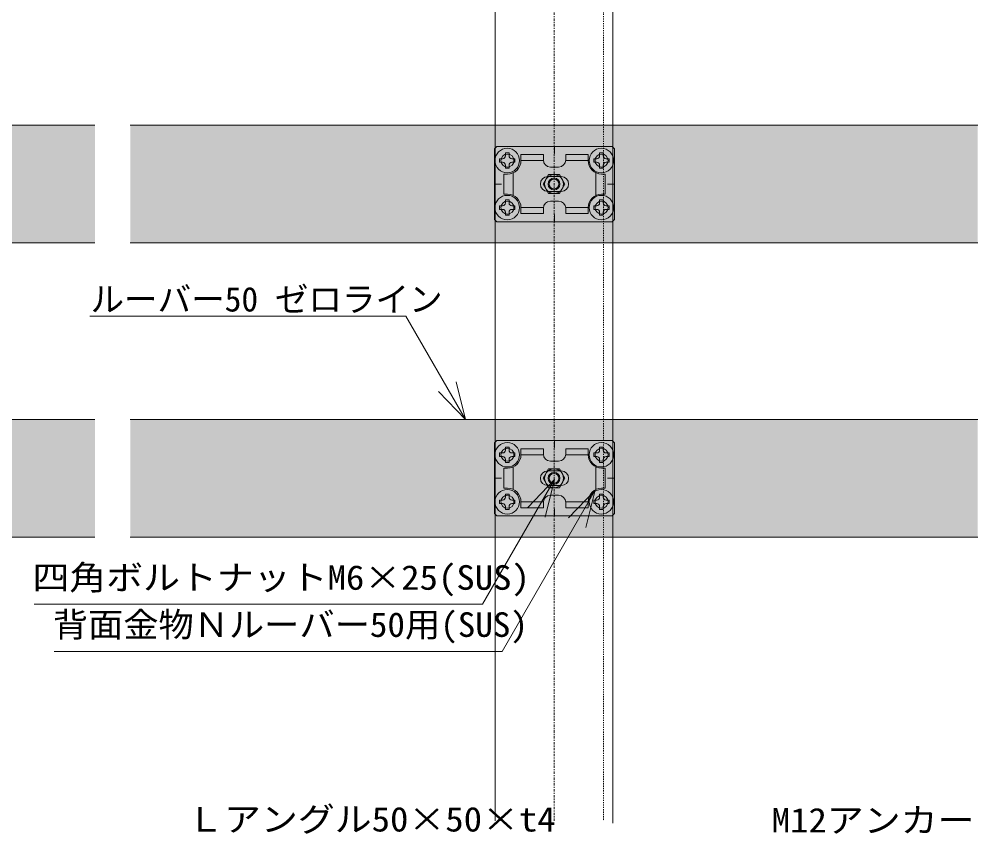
# Model space of a CAD drawing. Units: millimetres, scale not verified. Extents: x -1200 to 1200, y -342 to 342.
# Drawn here: x 886.3 to 967.7, y -168.8 to -99.6 of the extents above; entities that cross this region are included whole.
import ezdxf
from ezdxf.enums import TextEntityAlignment as Align

# ---------------------------------------------------------------- set-up
doc = ezdxf.new("R2010")
doc.units = ezdxf.units.MM
doc.linetypes.add('CHAIN1', pattern=[8, 5, -1, 1, -1])
doc.linetypes.add('DASHED1', pattern=[1.8, 1.2, -0.6])
for name, color, linetype, lineweight in [('0-5_ルーバー', 7, 'Continuous', 9), ('0-7_ストリンガー', 7, 'Continuous', 9), ('0-9_背面金物', 7, 'Continuous', 9), ('0-B_文字', 7, 'Continuous', 9)]:
    doc.layers.add(name, color=color, linetype=linetype, lineweight=lineweight)
doc.layers.add('0-6_ハッチング', color=254, linetype='Continuous')
doc.styles.add('ＭＳ ゴシック', font='')
doc.styles.get('ＭＳ ゴシック').set_extended_font_data('MS Gothic')

# ---------------------------------------------------------------- blocks, each defined once
blk = doc.blocks.new('シンボル-27')
at = {"layer": '0-7_ストリンガー'}
for p, q in [((-125, 1650), (-125, -1895)), ((125, 1650), (125, -1900))]:
    blk.add_line(p, q, dxfattribs=at)
at = {"layer": '0-7_ストリンガー', "linetype": 'CHAIN1'}
blk.add_line((0, -1895), (0, 1650), dxfattribs=at)
at = {"layer": '0-7_ストリンガー', "linetype": 'DASHED1'}
blk.add_line((105, 1650), (105, -1895), dxfattribs=at)
blk = doc.blocks.new('グループ-135-1')
at = {"layer": '0-9_背面金物'}
for p, q in [((139417.39, 134745.34), (139417.39, 134495.34)), ((139667.39, 134745.34), (139667.39, 134495.34))]:
    blk.add_line(p, q, dxfattribs=at)
blk = doc.blocks.new('グループ-136-1')
at = {"layer": '0-9_背面金物'}
for p, q in [((139417.39, 134120.34), (139417.39, 133870.34)), ((139667.39, 134120.34), (139667.39, 133870.34))]:
    blk.add_line(p, q, dxfattribs=at)
blk = doc.blocks.new('グループ-158-1')
at = {"layer": '0-9_背面金物'}
for p, q in [((139420.9, 134700.34), (139415.9, 134695.34)), ((139543.4, 134700.34), (139420.9, 134700.34)), ((139543.4, 134700.34), (139665.9, 134700.34)), ((139543.4, 134685.34), (139543.4, 134700.34)), ((139665.9, 134700.34), (139670.9, 134695.34)), ((139415.9, 134695.34), (139415.9, 134620.34)), ((139415.9, 134695.34), (139415.9, 134620.34)), ((139472.15, 134682.84), (139472.15, 134670.34)), ((139519.65, 134682.84), (139472.15, 134682.84)), ((139519.65, 134682.84), (139519.65, 134671.59)), ((139567.15, 134682.84), (139567.15, 134671.59)), ((139567.15, 134682.84), (139614.65, 134682.84)), ((139614.65, 134682.84), (139614.65, 134670.34)), ((139670.9, 134695.34), (139670.9, 134620.34)), ((139670.9, 134695.34), (139670.9, 134620.34)), ((139519.65, 134670.34), (139472.15, 134670.34)), ((139567.15, 134670.34), (139614.65, 134670.34)), ((139443.4, 134641.59), (139435.9, 134641.59)), ((139435.9, 134641.59), (139435.9, 134599.09)), ((139455.9, 134596.23), (139455.9, 134644.45)), ((139534.65, 134656.59), (139552.15, 134656.59)), ((139630.9, 134596.23), (139630.9, 134644.45)), ((139643.4, 134641.59), (139650.9, 134641.59)), ((139650.9, 134641.59), (139650.9, 134599.09)), ((139415.9, 134545.34), (139415.9, 134620.34)), ((139430.9, 134620.34), (139415.9, 134620.34)), ((139557.78, 134636.09), (139529.03, 134636.09)), ((139670.9, 134620.34), (139655.9, 134620.34)), ((139670.9, 134545.34), (139670.9, 134620.34)), ((139443.4, 134599.09), (139435.9, 134599.09)), ((139557.78, 134604.84), (139529.03, 134604.84)), ((139643.4, 134599.09), (139650.9, 134599.09)), ((139534.65, 134584.09), (139552.15, 134584.09)), ((139472.15, 134557.84), (139472.15, 134570.34)), ((139519.65, 134570.34), (139472.15, 134570.34)), ((139519.65, 134557.84), (139472.15, 134557.84)), ((139519.65, 134557.84), (139519.65, 134569.09)), ((139567.15, 134570.34), (139614.65, 134570.34)), ((139567.15, 134557.84), (139567.15, 134569.09)), ((139567.15, 134557.84), (139614.65, 134557.84)), ((139614.65, 134557.84), (139614.65, 134570.34)), ((139420.9, 134540.34), (139415.9, 134545.34)), ((139543.4, 134540.34), (139420.9, 134540.34)), ((139543.4, 134540.34), (139543.4, 134555.34)), ((139543.4, 134540.34), (139665.9, 134540.34)), ((139665.9, 134540.34), (139670.9, 134545.34))]:
    blk.add_line(p, q, dxfattribs=at)
for centre, radius, start, end in [((139443.4, 134670.34), 13.75, 0, 180), ((139643.4, 134670.34), 13.75, 0, 180), ((139443.4, 134670.34), 13.75, 180, 0), ((139443.4, 134670.34), 28.75, 270, 0), ((139534.65, 134671.59), 15, 180, 270), ((139552.15, 134671.59), 15, 270, 0), ((139643.4, 134670.34), 28.75, 180, 270), ((139643.4, 134670.34), 13.75, 180, 0), ((139529.03, 134620.46), 15.62, 90, 270), ((139557.78, 134620.46), 15.62, 270, 90), ((139443.4, 134570.34), 28.75, 0, 90), ((139643.4, 134570.34), 28.75, 90, 180), ((139443.4, 134570.34), 13.75, 0, 180), ((139534.65, 134569.09), 15, 90, 180), ((139552.15, 134569.09), 15, 0, 90), ((139643.4, 134570.34), 13.75, 0, 180), ((139443.4, 134570.34), 13.75, 180, 0), ((139643.4, 134570.34), 13.75, 180, 0)]:
    blk.add_arc(centre, radius, start, end, dxfattribs=at)
blk = doc.blocks.new('グループ-159-1')
at = {"layer": '0-9_背面金物'}
for p, q in [((139530.84, 134640.34), (139519.3, 134620.34)), ((139553.94, 134640.34), (139530.84, 134640.34)), ((139565.48, 134620.34), (139553.94, 134640.34)), ((139519.3, 134620.34), (139530.84, 134600.34)), ((139553.94, 134600.34), (139565.48, 134620.34)), ((139530.84, 134600.34), (139553.94, 134600.34))]:
    blk.add_line(p, q, dxfattribs=at)
for radius in [20, 12.5, 10.34]:
    blk.add_circle((139542.39, 134620.34), radius, dxfattribs=at)
blk = doc.blocks.new('グループ-160-1')
at = {"layer": '0-9_背面金物'}
blk.add_line((139432.97, 134574.09), (139426.72, 134574.09), dxfattribs=at)
for points in [[(139446.72, 134580.34), (139446.72, 134586.59), (139439.22, 134586.59), (139439.22, 134580.34)], [(139426.72, 134574.09), (139426.72, 134566.59), (139432.97, 134566.59)], [(139439.22, 134560.34), (139439.22, 134554.09), (139446.72, 134554.09), (139446.72, 134560.34)], [(139452.97, 134566.59), (139459.22, 134566.59), (139459.22, 134574.09), (139452.97, 134574.09)]]:
    blk.add_lwpolyline(points, dxfattribs=at)
blk.add_circle((139442.97, 134570.34), 26, dxfattribs=at)
for centre, start, end in [((139432.97, 134580.34), 270, 0), ((139452.97, 134580.34), 180, 270), ((139432.97, 134560.34), 0, 90), ((139452.97, 134560.34), 90, 180)]:
    blk.add_arc(centre, 6.25, start, end, dxfattribs=at)
blk = doc.blocks.new('グループ-161-1')
at = {"layer": '0-9_背面金物'}
blk.add_line((139632.97, 134574.09), (139626.72, 134574.09), dxfattribs=at)
for points in [[(139646.72, 134580.34), (139646.72, 134586.59), (139639.22, 134586.59), (139639.22, 134580.34)], [(139626.72, 134574.09), (139626.72, 134566.59), (139632.97, 134566.59)], [(139639.22, 134560.34), (139639.22, 134554.09), (139646.72, 134554.09), (139646.72, 134560.34)], [(139652.97, 134566.59), (139659.22, 134566.59), (139659.22, 134574.09), (139652.97, 134574.09)]]:
    blk.add_lwpolyline(points, dxfattribs=at)
blk.add_circle((139642.97, 134570.34), 26, dxfattribs=at)
for centre, start, end in [((139632.97, 134580.34), 270, 0), ((139652.97, 134580.34), 180, 270), ((139632.97, 134560.34), 0, 90), ((139652.97, 134560.34), 90, 180)]:
    blk.add_arc(centre, 6.25, start, end, dxfattribs=at)
blk = doc.blocks.new('グループ-162-1')
at = {"layer": '0-9_背面金物'}
blk.add_line((139432.97, 134666.59), (139426.72, 134666.59), dxfattribs=at)
for points in [[(139439.22, 134680.34), (139439.22, 134686.59), (139446.72, 134686.59), (139446.72, 134680.34)], [(139426.72, 134666.59), (139426.72, 134674.09), (139432.97, 134674.09)], [(139446.72, 134660.34), (139446.72, 134654.09), (139439.22, 134654.09), (139439.22, 134660.34)], [(139452.97, 134674.09), (139459.22, 134674.09), (139459.22, 134666.59), (139452.97, 134666.59)]]:
    blk.add_lwpolyline(points, dxfattribs=at)
blk.add_circle((139442.97, 134670.34), 26, dxfattribs=at)
for centre, start, end in [((139432.97, 134680.34), 270, 0), ((139452.97, 134680.34), 180, 270), ((139432.97, 134660.34), 0, 90), ((139452.97, 134660.34), 90, 180)]:
    blk.add_arc(centre, 6.25, start, end, dxfattribs=at)
blk = doc.blocks.new('グループ-163-1')
at = {"layer": '0-9_背面金物'}
blk.add_line((139632.97, 134666.59), (139626.72, 134666.59), dxfattribs=at)
for points in [[(139639.22, 134680.34), (139639.22, 134686.59), (139646.72, 134686.59), (139646.72, 134680.34)], [(139626.72, 134666.59), (139626.72, 134674.09), (139632.97, 134674.09)], [(139646.72, 134660.34), (139646.72, 134654.09), (139639.22, 134654.09), (139639.22, 134660.34)], [(139652.97, 134674.09), (139659.22, 134674.09), (139659.22, 134666.59), (139652.97, 134666.59)]]:
    blk.add_lwpolyline(points, dxfattribs=at)
blk.add_circle((139642.97, 134670.34), 26, dxfattribs=at)
for centre, start, end in [((139632.97, 134680.34), 270, 0), ((139652.97, 134680.34), 180, 270), ((139632.97, 134660.34), 0, 90), ((139652.97, 134660.34), 90, 180)]:
    blk.add_arc(centre, 6.25, start, end, dxfattribs=at)
blk = doc.blocks.new('グループ-164-1')
at = {"layer": '0-9_背面金物'}
for name in ['グループ-158-1', 'グループ-162-1', 'グループ-163-1', 'グループ-159-1', 'グループ-160-1', 'グループ-161-1']:
    blk.add_blockref(name, (0, 0), dxfattribs=at)
blk = doc.blocks.new('グループ-165-1')
at = {"layer": '0-9_背面金物'}
for p, q in [((139420.9, 134075.34), (139415.9, 134070.34)), ((139415.9, 134070.34), (139415.9, 133995.34)), ((139415.9, 134070.34), (139415.9, 133995.34)), ((139543.4, 134075.34), (139420.9, 134075.34)), ((139543.4, 134075.34), (139665.9, 134075.34)), ((139543.4, 134060.34), (139543.4, 134075.34)), ((139665.9, 134075.34), (139670.9, 134070.34)), ((139670.9, 134070.34), (139670.9, 133995.34)), ((139670.9, 134070.34), (139670.9, 133995.34)), ((139472.15, 134057.84), (139472.15, 134045.34)), ((139519.65, 134057.84), (139472.15, 134057.84)), ((139519.65, 134057.84), (139519.65, 134046.59)), ((139567.15, 134057.84), (139567.15, 134046.59)), ((139567.15, 134057.84), (139614.65, 134057.84)), ((139614.65, 134057.84), (139614.65, 134045.34)), ((139519.65, 134045.34), (139472.15, 134045.34)), ((139534.65, 134031.59), (139552.15, 134031.59)), ((139567.15, 134045.34), (139614.65, 134045.34)), ((139443.4, 134016.59), (139435.9, 134016.59)), ((139435.9, 134016.59), (139435.9, 133974.09)), ((139455.9, 133971.23), (139455.9, 134019.45)), ((139557.78, 134011.09), (139529.03, 134011.09)), ((139630.9, 133971.23), (139630.9, 134019.45)), ((139643.4, 134016.59), (139650.9, 134016.59)), ((139650.9, 134016.59), (139650.9, 133974.09)), ((139415.9, 133920.34), (139415.9, 133995.34)), ((139430.9, 133995.34), (139415.9, 133995.34)), ((139670.9, 133995.34), (139655.9, 133995.34)), ((139670.9, 133920.34), (139670.9, 133995.34)), ((139443.4, 133974.09), (139435.9, 133974.09)), ((139557.78, 133979.84), (139529.03, 133979.84)), ((139643.4, 133974.09), (139650.9, 133974.09)), ((139534.65, 133959.09), (139552.15, 133959.09)), ((139472.15, 133932.84), (139472.15, 133945.34)), ((139519.65, 133945.34), (139472.15, 133945.34)), ((139519.65, 133932.84), (139472.15, 133932.84)), ((139519.65, 133932.84), (139519.65, 133944.09)), ((139543.4, 133915.34), (139543.4, 133930.34)), ((139567.15, 133945.34), (139614.65, 133945.34)), ((139567.15, 133932.84), (139567.15, 133944.09)), ((139567.15, 133932.84), (139614.65, 133932.84)), ((139614.65, 133932.84), (139614.65, 133945.34)), ((139420.9, 133915.34), (139415.9, 133920.34)), ((139543.4, 133915.34), (139420.9, 133915.34)), ((139543.4, 133915.34), (139665.9, 133915.34)), ((139665.9, 133915.34), (139670.9, 133920.34))]:
    blk.add_line(p, q, dxfattribs=at)
for centre, radius, start, end in [((139443.4, 134045.34), 13.75, 0, 180), ((139643.4, 134045.34), 13.75, 0, 180), ((139443.4, 134045.34), 13.75, 180, 0), ((139443.4, 134045.34), 28.75, 270, 0), ((139534.65, 134046.59), 15, 180, 270), ((139552.15, 134046.59), 15, 270, 0), ((139643.4, 134045.34), 28.75, 180, 270), ((139643.4, 134045.34), 13.75, 180, 0), ((139529.03, 133995.46), 15.62, 90, 270), ((139557.78, 133995.46), 15.62, 270, 90), ((139443.4, 133945.34), 28.75, 0, 90), ((139643.4, 133945.34), 28.75, 90, 180), ((139443.4, 133945.34), 13.75, 0, 180), ((139534.65, 133944.09), 15, 90, 180), ((139552.15, 133944.09), 15, 0, 90), ((139643.4, 133945.34), 13.75, 0, 180), ((139443.4, 133945.34), 13.75, 180, 0), ((139643.4, 133945.34), 13.75, 180, 0)]:
    blk.add_arc(centre, radius, start, end, dxfattribs=at)
blk = doc.blocks.new('グループ-166-1')
at = {"layer": '0-9_背面金物'}
for p, q in [((139530.84, 134015.34), (139519.3, 133995.34)), ((139553.94, 134015.34), (139530.84, 134015.34)), ((139565.48, 133995.34), (139553.94, 134015.34)), ((139519.3, 133995.34), (139530.84, 133975.34)), ((139553.94, 133975.34), (139565.48, 133995.34)), ((139530.84, 133975.34), (139553.94, 133975.34))]:
    blk.add_line(p, q, dxfattribs=at)
for radius in [20, 12.5, 10.34]:
    blk.add_circle((139542.39, 133995.34), radius, dxfattribs=at)
blk = doc.blocks.new('グループ-167-1')
at = {"layer": '0-9_背面金物'}
blk.add_line((139432.97, 133949.09), (139426.72, 133949.09), dxfattribs=at)
for points in [[(139426.72, 133949.09), (139426.72, 133941.59), (139432.97, 133941.59)], [(139446.72, 133955.34), (139446.72, 133961.59), (139439.22, 133961.59), (139439.22, 133955.34)], [(139452.97, 133941.59), (139459.22, 133941.59), (139459.22, 133949.09), (139452.97, 133949.09)], [(139439.22, 133935.34), (139439.22, 133929.09), (139446.72, 133929.09), (139446.72, 133935.34)]]:
    blk.add_lwpolyline(points, dxfattribs=at)
blk.add_circle((139442.97, 133945.34), 26, dxfattribs=at)
for centre, start, end in [((139432.97, 133955.34), 270, 0), ((139452.97, 133955.34), 180, 270), ((139432.97, 133935.34), 0, 90), ((139452.97, 133935.34), 90, 180)]:
    blk.add_arc(centre, 6.25, start, end, dxfattribs=at)
blk = doc.blocks.new('グループ-168-1')
at = {"layer": '0-9_背面金物'}
blk.add_line((139632.97, 133949.09), (139626.72, 133949.09), dxfattribs=at)
for points in [[(139626.72, 133949.09), (139626.72, 133941.59), (139632.97, 133941.59)], [(139646.72, 133955.34), (139646.72, 133961.59), (139639.22, 133961.59), (139639.22, 133955.34)], [(139652.97, 133941.59), (139659.22, 133941.59), (139659.22, 133949.09), (139652.97, 133949.09)], [(139639.22, 133935.34), (139639.22, 133929.09), (139646.72, 133929.09), (139646.72, 133935.34)]]:
    blk.add_lwpolyline(points, dxfattribs=at)
blk.add_circle((139642.97, 133945.34), 26, dxfattribs=at)
for centre, start, end in [((139632.97, 133955.34), 270, 0), ((139652.97, 133955.34), 180, 270), ((139632.97, 133935.34), 0, 90), ((139652.97, 133935.34), 90, 180)]:
    blk.add_arc(centre, 6.25, start, end, dxfattribs=at)
blk = doc.blocks.new('グループ-169-1')
at = {"layer": '0-9_背面金物'}
blk.add_line((139432.97, 134041.59), (139426.72, 134041.59), dxfattribs=at)
for points in [[(139426.72, 134041.59), (139426.72, 134049.09), (139432.97, 134049.09)], [(139439.22, 134055.34), (139439.22, 134061.59), (139446.72, 134061.59), (139446.72, 134055.34)], [(139452.97, 134049.09), (139459.22, 134049.09), (139459.22, 134041.59), (139452.97, 134041.59)], [(139446.72, 134035.34), (139446.72, 134029.09), (139439.22, 134029.09), (139439.22, 134035.34)]]:
    blk.add_lwpolyline(points, dxfattribs=at)
blk.add_circle((139442.97, 134045.34), 26, dxfattribs=at)
for centre, start, end in [((139432.97, 134055.34), 270, 0), ((139452.97, 134055.34), 180, 270), ((139432.97, 134035.34), 0, 90), ((139452.97, 134035.34), 90, 180)]:
    blk.add_arc(centre, 6.25, start, end, dxfattribs=at)
blk = doc.blocks.new('グループ-170-1')
at = {"layer": '0-9_背面金物'}
blk.add_line((139632.97, 134041.59), (139626.72, 134041.59), dxfattribs=at)
for points in [[(139626.72, 134041.59), (139626.72, 134049.09), (139632.97, 134049.09)], [(139639.22, 134055.34), (139639.22, 134061.59), (139646.72, 134061.59), (139646.72, 134055.34)], [(139652.97, 134049.09), (139659.22, 134049.09), (139659.22, 134041.59), (139652.97, 134041.59)], [(139646.72, 134035.34), (139646.72, 134029.09), (139639.22, 134029.09), (139639.22, 134035.34)]]:
    blk.add_lwpolyline(points, dxfattribs=at)
blk.add_circle((139642.97, 134045.34), 26, dxfattribs=at)
for centre, start, end in [((139632.97, 134055.34), 270, 0), ((139652.97, 134055.34), 180, 270), ((139632.97, 134035.34), 0, 90), ((139652.97, 134035.34), 90, 180)]:
    blk.add_arc(centre, 6.25, start, end, dxfattribs=at)
blk = doc.blocks.new('グループ-171-1')
at = {"layer": '0-9_背面金物'}
for name in ['グループ-165-1', 'グループ-169-1', 'グループ-170-1', 'グループ-166-1', 'グループ-167-1', 'グループ-168-1']:
    blk.add_blockref(name, (0, 0), dxfattribs=at)

msp = doc.modelspace()

# ---------------------------------------------------------------- linework, layer by layer
at = {"layer": '0-5_ルーバー'}
for p, q in [((895.696, -108.628), (967.696, -108.628)), ((967.696, -118.628), (895.696, -118.628)), ((895.696, -133.628), (967.696, -133.628)), ((967.696, -143.628), (895.696, -143.628))]:
    msp.add_line(p, q, dxfattribs=at)
for points in [[(892.696, -108.628), (841.696, -108.628), (841.696, -118.628), (892.696, -118.628)], [(892.696, -133.628), (841.696, -133.628), (841.696, -143.628), (892.696, -143.628)]]:
    msp.add_lwpolyline(points, dxfattribs=at)
at = {"layer": '0-6_ハッチング'}
for points in [[(841.696, -118.628), (841.696, -108.628), (892.696, -118.628), (892.696, -108.628)], [(895.696, -118.628), (895.696, -108.628), (967.696, -118.628), (967.696, -108.628)], [(841.696, -143.628), (841.696, -133.628), (892.696, -143.628), (892.696, -133.628)], [(895.696, -143.628), (895.696, -133.628), (967.696, -143.628), (967.696, -133.628)]]:
    msp.add_solid(points, dxfattribs=at)
at = {"layer": '0-B_文字'}
for p, q in [((919.105, -124.867), (892.248, -124.867)), ((919.105, -124.867), (924.163, -133.628)), ((925.627, -149.337), (931.742, -138.745)), ((927.289, -153.336), (935.202, -139.629)), ((925.627, -149.337), (887.517, -149.337)), ((927.289, -153.336), (889.237, -153.336))]:
    msp.add_line(p, q, dxfattribs=at)
for points in [[(923.368, -130.439), (924.163, -133.628), (921.88, -131.263)], [(929.459, -141.109), (931.742, -138.745), (930.947, -141.934)], [(932.919, -141.993), (935.202, -139.629), (934.407, -142.818)]]:
    msp.add_lwpolyline(points, dxfattribs=at)

# ---------------------------------------------------------------- block references
at = {"layer": '0-7_ストリンガー', "xscale": 0.04, "yscale": 0.04}
msp.add_blockref('シンボル-27', (931.696, -91.947), dxfattribs=at)
at = {"layer": '0-9_背面金物', "xscale": 0.04, "yscale": 0.04}
for name in ['グループ-135-1', 'グループ-164-1', 'グループ-136-1', 'グループ-171-1']:
    msp.add_blockref(name, (-4650, -5498.442), dxfattribs=at)

# ---------------------------------------------------------------- texts
at = {"layer": '0-B_文字', "style": 'ＭＳ ゴシック'}
msp.add_text('ルーバー50 ゼロライン', height=2.089, dxfattribs=at).set_placement((892.319, -125.085), align=Align.BOTTOM_LEFT)
for s, height, width, p in [('四角ボルトナットM6×25(SUS)', 2.089, 1.1, (887.38, -148.732)), ('背面金物Ｎルーバー50用(SUS)', 2.089, 1.05, (889.12, -152.736)), ('Ｌアングル50×50×t4', 2.09, 1.1, (900.52, -169.274)), ('M12アンカー', 2.089, 1.1, (950.183, -169.355))]:
    msp.add_text(s, height=height, dxfattribs=dict(at, width=width)).set_placement(p, align=Align.BOTTOM_LEFT)

doc.saveas('drawing.dxf')
